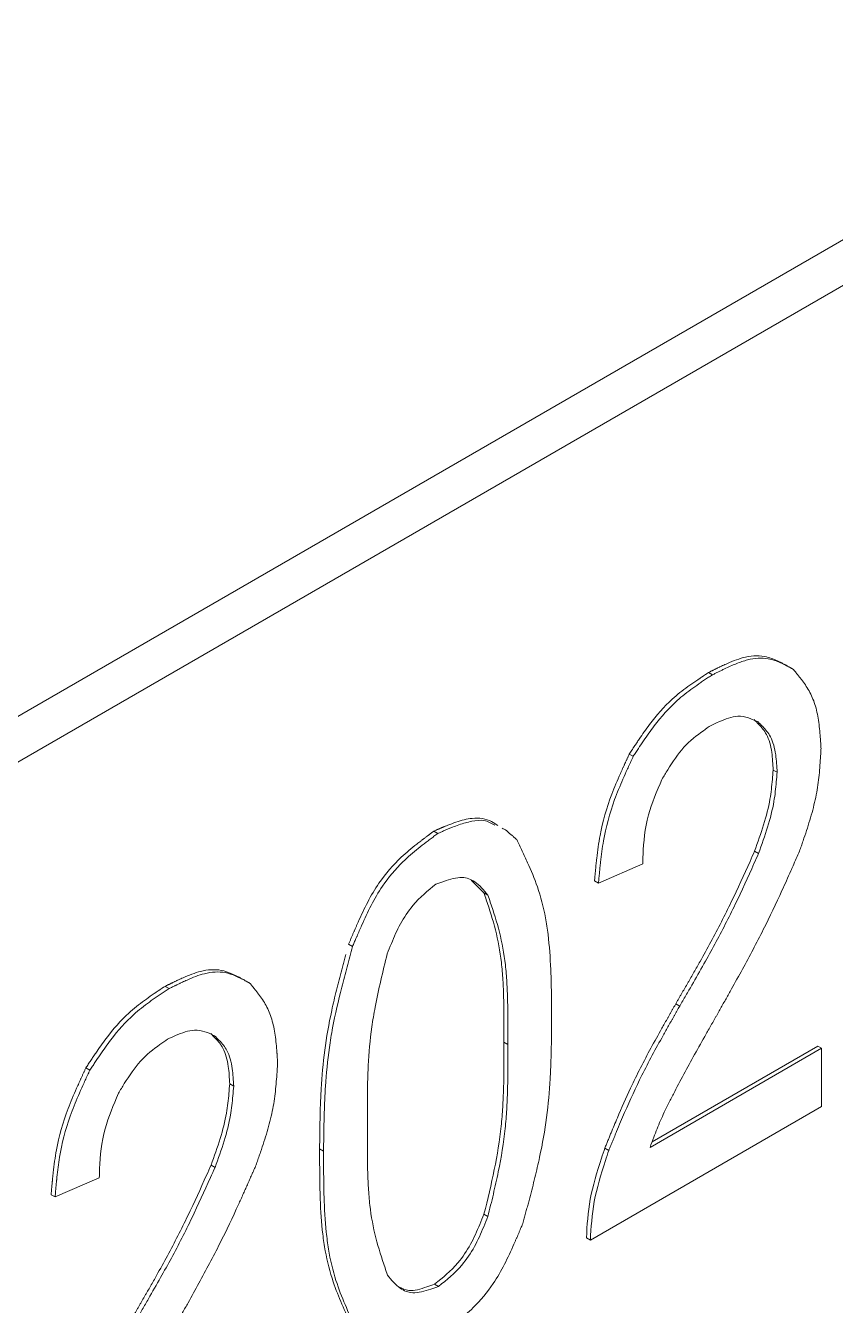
# Model space of a CAD drawing. Header units: millimetres. Extents: x -489 to 1607, y 116 to 1738.
# Drawn here: x 1272.559 to 1274, y 1296.793 to 1299.07 of the extents above; entities that cross this region are included whole.
import ezdxf

# ---------------------------------------------------------------- set-up
doc = ezdxf.new("R2010")
doc.units = ezdxf.units.MM

msp = doc.modelspace()

# ---------------------------------------------------------------- linework, layer by layer
at = {"color": 7, "linetype": 'Continuous', "lineweight": 15}
for p, q in [((1278.466, 1301.2592), (1264.3239, 1293.0951)), ((1264.3946, 1293.0543), (1278.5367, 1301.2184)), ((1273.7817, 1297.9149), (1273.7747, 1297.919)), ((1273.926, 1297.9241), (1273.9189, 1297.9282)), ((1273.6406, 1297.7698), (1273.6335, 1297.7738)), ((1273.8967, 1297.7414), (1273.8896, 1297.7454)), ((1273.2928, 1297.6327), (1273.2857, 1297.6368)), ((1273.8636, 1297.5968), (1273.8565, 1297.6009)), ((1273.5787, 1297.5442), (1273.6574, 1297.5782)), ((1273.3522, 1297.5496), (1273.3745, 1297.5271)), ((1273.5787, 1297.5442), (1273.5716, 1297.5482)), ((1273.3816, 1297.523), (1273.3745, 1297.5271)), ((1273.1408, 1297.4313), (1273.1337, 1297.4354)), ((1272.8143, 1297.3565), (1272.8072, 1297.3605)), ((1272.9585, 1297.3656), (1272.9515, 1297.3697)), ((1273.7232, 1297.3252), (1273.7161, 1297.3292)), ((1273.4171, 1297.2568), (1273.4101, 1297.2609)), ((1273.9759, 1297.2502), (1273.6704, 1297.0738)), ((1273.9689, 1297.2543), (1273.6742, 1297.0841)), ((1273.9759, 1297.2502), (1273.9689, 1297.2543)), ((1273.9759, 1297.1467), (1273.9759, 1297.2502)), ((1272.6732, 1297.2113), (1272.6661, 1297.2154)), ((1272.9293, 1297.1829), (1272.9222, 1297.1869)), ((1273.5642, 1296.909), (1273.9759, 1297.1467)), ((1273.0893, 1297.0673), (1273.0822, 1297.0713)), ((1273.5971, 1297.0686), (1273.59, 1297.0727)), ((1272.8961, 1297.0383), (1272.889, 1297.0424)), ((1272.6113, 1296.9857), (1272.69, 1297.0197)), ((1272.6113, 1296.9857), (1272.6042, 1296.9897)), ((1273.3818, 1296.9509), (1273.3748, 1296.955)), ((1273.5642, 1296.909), (1273.5571, 1296.9131)), ((1273.2941, 1296.8267), (1273.287, 1296.8308))]:
    msp.add_line(p, q, dxfattribs=at)
for points, knots in [([(1273.9189, 1297.9282), (1273.9185, 1297.9284), (1273.9172, 1297.9291), (1273.9155, 1297.9301), (1273.9134, 1297.9312), (1273.9118, 1297.9322), (1273.9101, 1297.9331), (1273.9084, 1297.934), (1273.9067, 1297.9349), (1273.9037, 1297.9365), (1273.8946, 1297.941), (1273.8752, 1297.9493), (1273.8437, 1297.9493), (1273.8162, 1297.9386), (1273.8011, 1297.9318), (1273.7966, 1297.9297), (1273.7945, 1297.9287), (1273.7931, 1297.9281), (1273.7917, 1297.9274), (1273.7903, 1297.9267), (1273.7889, 1297.926), (1273.7875, 1297.9253), (1273.7862, 1297.9247), (1273.7848, 1297.924), (1273.7834, 1297.9233), (1273.782, 1297.9226), (1273.7806, 1297.922), (1273.7792, 1297.9212), (1273.7778, 1297.9206), (1273.7764, 1297.9199), (1273.7754, 1297.9194), (1273.7747, 1297.919)], [0, 0, 0, 0, 0.010867, 0.032554, 0.043284, 0.065017, 0.075794, 0.086706, 0.108306, 0.119175, 0.162482, 0.336026, 0.592389, 0.794616, 0.84594, 0.871562, 0.877975, 0.8844, 0.897226, 0.903639, 0.910052, 0.922878, 0.929291, 0.935704, 0.94853, 0.954999, 0.961412, 0.974228, 0.980641, 0.987045, 1, 1, 1, 1]), ([(1273.926, 1297.9241), (1273.9251, 1297.9246), (1273.9226, 1297.926), (1273.9192, 1297.9279), (1273.9159, 1297.9297), (1273.9108, 1297.9324), (1273.8995, 1297.938), (1273.8782, 1297.946), (1273.8505, 1297.9443), (1273.8237, 1297.9347), (1273.809, 1297.9282), (1273.8002, 1297.924), (1273.7976, 1297.9227), (1273.7949, 1297.9214), (1273.7923, 1297.9202), (1273.7896, 1297.9188), (1273.7861, 1297.9171), (1273.7835, 1297.9158), (1273.7817, 1297.9149)], [0, 0, 0, 0, 0.0216816, 0.0650003, 0.0866839, 0.1082777, 0.1949297, 0.368565, 0.6144004, 0.7405421, 0.8701069, 0.8863714, 0.9025715, 0.9188253, 0.935079, 0.951323, 0.9675026, 1, 1, 1, 1]), ([(1273.7747, 1297.919), (1273.7735, 1297.9183), (1273.7717, 1297.9171), (1273.7688, 1297.9152), (1273.7664, 1297.9136), (1273.7641, 1297.912), (1273.7617, 1297.9105), (1273.7594, 1297.9089), (1273.757, 1297.9073), (1273.7547, 1297.9057), (1273.7482, 1297.9013), (1273.733, 1297.8906), (1273.7042, 1297.8682), (1273.6751, 1297.8349), (1273.6556, 1297.8069), (1273.6478, 1297.7954), (1273.6453, 1297.7915), (1273.6434, 1297.7888), (1273.6416, 1297.786), (1273.6397, 1297.7833), (1273.6379, 1297.7805), (1273.6357, 1297.7772), (1273.6343, 1297.775), (1273.6335, 1297.7738)], [0, 0, 0, 0, 0.022792, 0.034155, 0.056957, 0.06832, 0.079682, 0.102496, 0.113869, 0.125241, 0.147999, 0.239099, 0.42162, 0.709363, 0.854426, 0.890781, 0.899906, 0.918072, 0.93627, 0.945342, 0.963625, 0.98177, 1, 1, 1, 1]), ([(1273.9749, 1297.7838), (1273.9748, 1297.7851), (1273.9745, 1297.789), (1273.9742, 1297.7942), (1273.9738, 1297.7994), (1273.9732, 1297.8072), (1273.9717, 1297.824), (1273.9683, 1297.8489), (1273.96, 1297.8755), (1273.9494, 1297.8936), (1273.9411, 1297.9051), (1273.9362, 1297.9115), (1273.933, 1297.9154), (1273.9304, 1297.9187), (1273.9283, 1297.9213), (1273.9267, 1297.9232), (1273.926, 1297.9241)], [0, 0, 0, 0, 0.022556, 0.0678022, 0.0903635, 0.1129361, 0.2033325, 0.3842214, 0.5641788, 0.7439182, 0.8335972, 0.8784823, 0.9232742, 0.945763, 0.9728067, 1, 1, 1, 1]), ([(1273.7817, 1297.9149), (1273.7794, 1297.9134), (1273.7758, 1297.9111), (1273.77, 1297.9072), (1273.7653, 1297.904), (1273.757, 1297.8985), (1273.7418, 1297.8878), (1273.713, 1297.8656), (1273.6833, 1297.8324), (1273.6619, 1297.8018), (1273.6512, 1297.7858), (1273.6451, 1297.7767), (1273.6421, 1297.7721), (1273.6406, 1297.7698)], [0, 0, 0, 0, 0.045587, 0.068323, 0.113873, 0.13662, 0.227747, 0.410258, 0.698668, 0.849046, 0.924481, 0.962181, 1, 1, 1, 1]), ([(1273.7791, 1297.8249), (1273.7838, 1297.8271), (1273.7999, 1297.8347), (1273.8314, 1297.8457), (1273.8515, 1297.8363), (1273.8628, 1297.831)], [0, 0, 0, 0, 0.151239, 0.520913, 1, 1, 1, 1]), ([(1273.8557, 1297.8351), (1273.8585, 1297.8323), (1273.8664, 1297.8244), (1273.8802, 1297.8083), (1273.8878, 1297.7792), (1273.8891, 1297.756), (1273.8896, 1297.7454)], [0, 0, 0, 0, 0.137824, 0.393068, 0.7234, 1, 1, 1, 1]), ([(1273.8628, 1297.831), (1273.8656, 1297.8282), (1273.8735, 1297.8203), (1273.8872, 1297.8042), (1273.8949, 1297.7751), (1273.8961, 1297.7519), (1273.8967, 1297.7414)], [0, 0, 0, 0, 0.137824, 0.393068, 0.7234, 1, 1, 1, 1]), ([(1273.6916, 1297.7288), (1273.695, 1297.7345), (1273.707, 1297.7544), (1273.7297, 1297.7883), (1273.7582, 1297.8105), (1273.7745, 1297.8218), (1273.7791, 1297.8249)], [0, 0, 0, 0, 0.143322, 0.499663, 0.859405, 1, 1, 1, 1]), ([(1273.9366, 1297.6012), (1273.9371, 1297.6027), (1273.9382, 1297.6057), (1273.9403, 1297.6118), (1273.9424, 1297.6179), (1273.946, 1297.6285), (1273.9526, 1297.6483), (1273.9618, 1297.6788), (1273.9692, 1297.7149), (1273.9723, 1297.7438), (1273.9736, 1297.7624), (1273.9741, 1297.771), (1273.9744, 1297.7752), (1273.9747, 1297.7795), (1273.9748, 1297.7824), (1273.9749, 1297.7838)], [0, 0, 0, 0, 0.024296, 0.048559, 0.097054, 0.121383, 0.218487, 0.41287, 0.607511, 0.80332, 0.901646, 0.926169, 0.950826, 0.975343, 1, 1, 1, 1]), ([(1273.6335, 1297.7738), (1273.6328, 1297.7723), (1273.632, 1297.7705), (1273.6308, 1297.7678), (1273.6301, 1297.7664), (1273.6292, 1297.7645), (1273.6285, 1297.763), (1273.6276, 1297.7611), (1273.627, 1297.7596), (1273.6263, 1297.7581), (1273.6256, 1297.7566), (1273.6249, 1297.7551), (1273.624, 1297.7532), (1273.6233, 1297.7517), (1273.6225, 1297.7498), (1273.6206, 1297.7457), (1273.6136, 1297.7299), (1273.5965, 1297.6903), (1273.582, 1297.6388), (1273.5767, 1297.5984), (1273.5746, 1297.58), (1273.574, 1297.5733), (1273.5736, 1297.5691), (1273.5732, 1297.5657), (1273.5729, 1297.5624), (1273.5726, 1297.5591), (1273.5723, 1297.5553), (1273.572, 1297.552), (1273.5717, 1297.5495), (1273.5716, 1297.5482)], [0, 0, 0, 0, 0.019803, 0.024745, 0.034569, 0.039511, 0.049396, 0.054338, 0.064318, 0.06926, 0.074202, 0.084087, 0.089029, 0.098879, 0.103883, 0.113733, 0.153286, 0.311729, 0.631612, 0.815284, 0.86145, 0.884503, 0.907665, 0.919185, 0.930697, 0.953722, 0.965352, 0.982673, 1, 1, 1, 1]), ([(1273.6406, 1297.7698), (1273.6399, 1297.7683), (1273.6378, 1297.7638), (1273.6351, 1297.7578), (1273.6323, 1297.7518), (1273.6282, 1297.7427), (1273.6195, 1297.7231), (1273.6015, 1297.6804), (1273.5883, 1297.63), (1273.5833, 1297.5908), (1273.5813, 1297.5721), (1273.5804, 1297.5628), (1273.5797, 1297.555), (1273.5791, 1297.5488), (1273.5788, 1297.5457), (1273.5787, 1297.5442)], [0, 0, 0, 0, 0.019802, 0.059277, 0.07914, 0.098873, 0.178068, 0.336464, 0.656538, 0.827909, 0.870964, 0.91396, 0.956928, 0.978409, 1, 1, 1, 1]), ([(1273.8896, 1297.7454), (1273.8892, 1297.7398), (1273.8878, 1297.7227), (1273.8844, 1297.6909), (1273.8734, 1297.6477), (1273.8622, 1297.6166), (1273.8565, 1297.6009)], [0, 0, 0, 0, 0.123315, 0.370396, 0.681229, 1, 1, 1, 1]), ([(1273.8967, 1297.7414), (1273.8962, 1297.7357), (1273.8948, 1297.7186), (1273.8915, 1297.6868), (1273.8805, 1297.6436), (1273.8692, 1297.6125), (1273.8636, 1297.5968)], [0, 0, 0, 0, 0.123315, 0.370396, 0.681229, 1, 1, 1, 1]), ([(1273.6574, 1297.5782), (1273.6576, 1297.5838), (1273.6584, 1297.6116), (1273.6631, 1297.6616), (1273.6826, 1297.7075), (1273.6916, 1297.7288)], [0, 0, 0, 0, 0.117644, 0.591627, 1, 1, 1, 1]), ([(1273.3995, 1297.6465), (1273.3958, 1297.649), (1273.383, 1297.658), (1273.3578, 1297.6621), (1273.3299, 1297.6545), (1273.3139, 1297.6486), (1273.3071, 1297.6458), (1273.305, 1297.645), (1273.3034, 1297.6443), (1273.3022, 1297.6438), (1273.3007, 1297.6432), (1273.2994, 1297.6426), (1273.2982, 1297.6421), (1273.297, 1297.6416), (1273.2957, 1297.6411), (1273.2942, 1297.6404), (1273.2929, 1297.6399), (1273.2908, 1297.639), (1273.2885, 1297.638), (1273.2865, 1297.6371), (1273.2857, 1297.6368)], [0, 0, 0, 0, 0.128757, 0.451151, 0.687797, 0.805552, 0.834993, 0.849673, 0.857042, 0.871804, 0.879091, 0.893829, 0.901199, 0.908547, 0.923286, 0.930573, 0.945289, 0.952659, 0.982092, 1, 1, 1, 1]), ([(1273.3942, 1297.6472), (1273.3881, 1297.6507), (1273.3763, 1297.6575), (1273.3532, 1297.6548), (1273.3341, 1297.6494), (1273.3205, 1297.6443), (1273.3137, 1297.6416), (1273.3098, 1297.64), (1273.3069, 1297.6387), (1273.304, 1297.6375), (1273.3011, 1297.6363), (1273.2973, 1297.6347), (1273.2946, 1297.6335), (1273.2928, 1297.6327)], [0, 0, 0, 0, 0.231552, 0.445703, 0.658991, 0.765424, 0.818565, 0.845248, 0.871811, 0.898374, 0.925006, 0.951638, 1, 1, 1, 1]), ([(1273.2857, 1297.6368), (1273.2852, 1297.6364), (1273.284, 1297.6355), (1273.2823, 1297.6342), (1273.2805, 1297.6329), (1273.2788, 1297.6316), (1273.2773, 1297.6305), (1273.2758, 1297.6294), (1273.2744, 1297.6283), (1273.2729, 1297.6272), (1273.2715, 1297.6261), (1273.27, 1297.625), (1273.2683, 1297.6237), (1273.2668, 1297.6226), (1273.2654, 1297.6215), (1273.2639, 1297.6204), (1273.2604, 1297.6177), (1273.2482, 1297.6082), (1273.2221, 1297.5866), (1273.1824, 1297.5418), (1273.1607, 1297.4968), (1273.149, 1297.4707), (1273.1476, 1297.4675), (1273.1465, 1297.465), (1273.1454, 1297.4625), (1273.1445, 1297.4605), (1273.1436, 1297.4584), (1273.1427, 1297.4564), (1273.1418, 1297.4543), (1273.1409, 1297.4523), (1273.1397, 1297.4494), (1273.138, 1297.4453), (1273.1362, 1297.4412), (1273.1348, 1297.4379), (1273.1341, 1297.4362), (1273.1337, 1297.4354)], [0, 0, 0, 0, 0.0092949, 0.0186062, 0.0279011, 0.0371959, 0.0464908, 0.0511382, 0.0604495, 0.0697444, 0.074337, 0.0836483, 0.0929597, 0.1022711, 0.1069356, 0.1161922, 0.1255214, 0.1627117, 0.3116443, 0.5463917, 0.8380842, 0.858346, 0.8684296, 0.8785131, 0.8886573, 0.8988015, 0.9038736, 0.913987, 0.9241003, 0.9291418, 0.9392552, 0.9595135, 0.9797416, 0.9898244, 1, 1, 1, 1]), ([(1273.2928, 1297.6327), (1273.2917, 1297.6318), (1273.2882, 1297.6292), (1273.2823, 1297.6249), (1273.2765, 1297.6205), (1273.2684, 1297.6143), (1273.2532, 1297.6025), (1273.226, 1297.5793), (1273.1878, 1297.5347), (1273.1662, 1297.4894), (1273.1528, 1297.4594), (1273.1495, 1297.4516), (1273.1465, 1297.4446), (1273.1438, 1297.4383), (1273.1418, 1297.4337), (1273.1408, 1297.4313)], [0, 0, 0, 0, 0.018602, 0.055775, 0.092942, 0.111524, 0.185929, 0.334907, 0.552284, 0.84663, 0.884959, 0.923315, 0.942432, 0.9712, 1, 1, 1, 1]), ([(1273.4332, 1297.6216), (1273.4324, 1297.6223), (1273.4302, 1297.6242), (1273.4273, 1297.6268), (1273.4236, 1297.63), (1273.4184, 1297.6342), (1273.4132, 1297.6394), (1273.4084, 1297.6413), (1273.4072, 1297.6417)], [0, 0, 0, 0, 0.088106, 0.264567, 0.352838, 0.529057, 0.882234, 1, 1, 1, 1]), ([(1273.4953, 1297.3017), (1273.4953, 1297.3071), (1273.4952, 1297.3179), (1273.4951, 1297.3315), (1273.4949, 1297.345), (1273.4946, 1297.3638), (1273.4935, 1297.4013), (1273.4906, 1297.4431), (1273.4832, 1297.4927), (1273.4715, 1297.536), (1273.4558, 1297.5738), (1273.4446, 1297.5978), (1273.4381, 1297.6114), (1273.4348, 1297.6182), (1273.4332, 1297.6216)], [0, 0, 0, 0, 0.044503, 0.089007, 0.111293, 0.155803, 0.244795, 0.422985, 0.511988, 0.690468, 0.845011, 0.922477, 0.961225, 1, 1, 1, 1]), ([(1273.8565, 1297.6009), (1273.8538, 1297.5949), (1273.8403, 1297.5648), (1273.8158, 1297.5106), (1273.7853, 1297.4513), (1273.7624, 1297.41), (1273.7505, 1297.3889), (1273.7442, 1297.3779), (1273.7406, 1297.3716), (1273.737, 1297.3653), (1273.7334, 1297.359), (1273.7297, 1297.3528), (1273.727, 1297.3481), (1273.7243, 1297.3434), (1273.7216, 1297.3386), (1273.7189, 1297.334), (1273.717, 1297.3308), (1273.7161, 1297.3292)], [0, 0, 0, 0, 0.065105, 0.325674, 0.586491, 0.71672, 0.787555, 0.822935, 0.840676, 0.858348, 0.893795, 0.911433, 0.92914, 0.94688, 0.964587, 0.982259, 1, 1, 1, 1]), ([(1273.791, 1297.3123), (1273.7927, 1297.3152), (1273.7976, 1297.3239), (1273.8041, 1297.3355), (1273.8106, 1297.3471), (1273.8204, 1297.3646), (1273.8413, 1297.4025), (1273.8723, 1297.4605), (1273.8974, 1297.5135), (1273.9133, 1297.5485), (1273.9198, 1297.5631), (1273.9256, 1297.5763), (1273.9308, 1297.588), (1273.9346, 1297.5968), (1273.9366, 1297.6012)], [0, 0, 0, 0, 0.030762, 0.092287, 0.122985, 0.153751, 0.276809, 0.522912, 0.761179, 0.820821, 0.880526, 0.910427, 0.955201, 1, 1, 1, 1]), ([(1273.8636, 1297.5968), (1273.8609, 1297.5908), (1273.8474, 1297.5607), (1273.8228, 1297.5065), (1273.7924, 1297.4472), (1273.766, 1297.3996), (1273.7504, 1297.3722), (1273.7396, 1297.3534), (1273.7341, 1297.344), (1273.7287, 1297.3346), (1273.725, 1297.3283), (1273.7232, 1297.3252)], [0, 0, 0, 0, 0.065105, 0.325675, 0.586492, 0.716722, 0.858348, 0.893795, 0.929174, 0.964621, 1, 1, 1, 1]), ([(1273.2894, 1297.5422), (1273.2941, 1297.5439), (1273.3099, 1297.5497), (1273.3354, 1297.5573), (1273.3622, 1297.5468), (1273.3744, 1297.5317), (1273.3816, 1297.523)], [0, 0, 0, 0, 0.121428, 0.414493, 0.660608, 1, 1, 1, 1]), ([(1273.2025, 1297.4184), (1273.205, 1297.4245), (1273.2122, 1297.4423), (1273.2252, 1297.4721), (1273.2514, 1297.5117), (1273.2751, 1297.5307), (1273.2894, 1297.5422)], [0, 0, 0, 0, 0.125604, 0.369434, 0.616518, 1, 1, 1, 1]), ([(1273.3745, 1297.5271), (1273.376, 1297.5228), (1273.3834, 1297.5012), (1273.3964, 1297.4619), (1273.4053, 1297.4134), (1273.4087, 1297.3719), (1273.41, 1297.34), (1273.4102, 1297.3157), (1273.4103, 1297.3007), (1273.4103, 1297.2953), (1273.4102, 1297.2898), (1273.4102, 1297.2844), (1273.4102, 1297.2789), (1273.4101, 1297.2738), (1273.4101, 1297.2678), (1273.4101, 1297.2632), (1273.4101, 1297.2609)], [0, 0, 0, 0, 0.055977, 0.28002, 0.504498, 0.616542, 0.728558, 0.840546, 0.868498, 0.882516, 0.896533, 0.924569, 0.938503, 0.952522, 0.976219, 1, 1, 1, 1]), ([(1273.3816, 1297.523), (1273.3831, 1297.5187), (1273.3905, 1297.4971), (1273.4034, 1297.4579), (1273.4124, 1297.4093), (1273.4158, 1297.3678), (1273.417, 1297.3359), (1273.4174, 1297.3089), (1273.4173, 1297.2898), (1273.4173, 1297.278), (1273.4172, 1297.2679), (1273.4171, 1297.2605), (1273.4171, 1297.2568)], [0, 0, 0, 0, 0.055977, 0.28002, 0.504498, 0.616542, 0.728559, 0.840546, 0.896533, 0.924569, 0.962284, 1, 1, 1, 1]), ([(1273.1288, 1297.4172), (1273.128, 1297.4142), (1273.1264, 1297.4082), (1273.1239, 1297.3991), (1273.1207, 1297.387), (1273.1176, 1297.3749), (1273.1145, 1297.3629), (1273.11, 1297.3448), (1273.1007, 1297.3057), (1273.0901, 1297.2463), (1273.0853, 1297.1892), (1273.0836, 1297.1501), (1273.0831, 1297.1308), (1273.0829, 1297.1198), (1273.0827, 1297.1088), (1273.0825, 1297.0978), (1273.0823, 1297.0844), (1273.0823, 1297.0765), (1273.0822, 1297.0713)], [0, 0, 0, 0, 0.02508, 0.050133, 0.075149, 0.125302, 0.150334, 0.175389, 0.275662, 0.47638, 0.677142, 0.777342, 0.827475, 0.852499, 0.877596, 0.927709, 0.952728, 1, 1, 1, 1]), ([(1273.1408, 1297.4313), (1273.1392, 1297.4253), (1273.1359, 1297.4132), (1273.131, 1297.395), (1273.1262, 1297.3769), (1273.1169, 1297.3407), (1273.1071, 1297.2985), (1273.0973, 1297.2395), (1273.093, 1297.1936), (1273.0908, 1297.1489), (1273.09, 1297.1186), (1273.0895, 1297.0915), (1273.0894, 1297.0753), (1273.0893, 1297.0673)], [0, 0, 0, 0, 0.047722, 0.095461, 0.143145, 0.190877, 0.381862, 0.477374, 0.668536, 0.763993, 0.859401, 0.92974, 1, 1, 1, 1]), ([(1273.1675, 1297.1127), (1273.1675, 1297.1154), (1273.1674, 1297.1235), (1273.1673, 1297.1344), (1273.1673, 1297.1453), (1273.1673, 1297.1616), (1273.1675, 1297.1862), (1273.169, 1297.2306), (1273.1729, 1297.2764), (1273.1815, 1297.3273), (1273.191, 1297.3709), (1273.1987, 1297.4026), (1273.2025, 1297.4184)], [0, 0, 0, 0, 0.0281653, 0.084411, 0.1125753, 0.1406556, 0.2531531, 0.3656545, 0.5909977, 0.7036212, 0.8516684, 1, 1, 1, 1]), ([(1272.9515, 1297.3697), (1272.9506, 1297.3702), (1272.9494, 1297.3709), (1272.9473, 1297.372), (1272.9456, 1297.373), (1272.9435, 1297.3741), (1272.9418, 1297.3751), (1272.9401, 1297.376), (1272.9384, 1297.3769), (1272.9337, 1297.3793), (1272.9235, 1297.3842), (1272.9031, 1297.3914), (1272.8734, 1297.3898), (1272.8469, 1297.3793), (1272.8331, 1297.373), (1272.8291, 1297.3712), (1272.8272, 1297.3703), (1272.8255, 1297.3695), (1272.8242, 1297.3688), (1272.8228, 1297.3682), (1272.8215, 1297.3675), (1272.8202, 1297.3669), (1272.8189, 1297.3662), (1272.8175, 1297.3656), (1272.8159, 1297.3648), (1272.8145, 1297.3641), (1272.8132, 1297.3635), (1272.8119, 1297.3628), (1272.8105, 1297.3622), (1272.8089, 1297.3614), (1272.8079, 1297.3609), (1272.8072, 1297.3605)], [0, 0, 0, 0, 0.021683, 0.032548, 0.054141, 0.065005, 0.086691, 0.097465, 0.108286, 0.129975, 0.216578, 0.362702, 0.610455, 0.803957, 0.85297, 0.865226, 0.877483, 0.889663, 0.895818, 0.901908, 0.914217, 0.920307, 0.926452, 0.938697, 0.944778, 0.957012, 0.963167, 0.969312, 0.981546, 0.987637, 1, 1, 1, 1]), ([(1272.9585, 1297.3656), (1272.9577, 1297.3661), (1272.9552, 1297.3675), (1272.9518, 1297.3694), (1272.9476, 1297.3717), (1272.9416, 1297.3748), (1272.9305, 1297.3801), (1272.9101, 1297.3874), (1272.8804, 1297.3857), (1272.854, 1297.3753), (1272.8395, 1297.3686), (1272.8349, 1297.3665), (1272.8316, 1297.3649), (1272.8289, 1297.3636), (1272.8263, 1297.3623), (1272.8236, 1297.3611), (1272.8196, 1297.3591), (1272.8163, 1297.3574), (1272.8143, 1297.3565)], [0, 0, 0, 0, 0.0216834, 0.0650056, 0.0866909, 0.1299752, 0.2165784, 0.3627029, 0.6104563, 0.8039585, 0.8529716, 0.8774843, 0.8896648, 0.9142188, 0.9264534, 0.9386982, 0.9631674, 1, 1, 1, 1]), ([(1272.8072, 1297.3605), (1272.806, 1297.3598), (1272.8043, 1297.3586), (1272.8013, 1297.3567), (1272.799, 1297.3551), (1272.7966, 1297.3535), (1272.7943, 1297.352), (1272.7919, 1297.3504), (1272.7896, 1297.3488), (1272.7872, 1297.3472), (1272.7808, 1297.3428), (1272.7655, 1297.3321), (1272.7368, 1297.3097), (1272.7076, 1297.2764), (1272.6882, 1297.2484), (1272.6804, 1297.2369), (1272.6778, 1297.2331), (1272.676, 1297.2303), (1272.6741, 1297.2276), (1272.6723, 1297.2248), (1272.6705, 1297.222), (1272.6683, 1297.2187), (1272.6668, 1297.2165), (1272.6661, 1297.2154)], [0, 0, 0, 0, 0.022792, 0.034155, 0.056957, 0.06832, 0.079682, 0.102496, 0.113869, 0.125241, 0.147999, 0.239099, 0.42162, 0.709363, 0.854426, 0.890781, 0.899906, 0.918072, 0.93627, 0.945342, 0.963625, 0.98177, 1, 1, 1, 1]), ([(1272.8143, 1297.3565), (1272.8119, 1297.3549), (1272.8084, 1297.3526), (1272.8025, 1297.3487), (1272.7978, 1297.3455), (1272.7896, 1297.34), (1272.7744, 1297.3293), (1272.7456, 1297.3071), (1272.7159, 1297.2739), (1272.6945, 1297.2433), (1272.6838, 1297.2273), (1272.6777, 1297.2182), (1272.6747, 1297.2136), (1272.6732, 1297.2113)], [0, 0, 0, 0, 0.045519, 0.068323, 0.113873, 0.13662, 0.227747, 0.410258, 0.698668, 0.849046, 0.924481, 0.962181, 1, 1, 1, 1]), ([(1273.0075, 1297.2253), (1273.0074, 1297.2266), (1273.0072, 1297.2292), (1273.007, 1297.2325), (1273.0067, 1297.2357), (1273.0066, 1297.2383), (1273.0064, 1297.2409), (1273.0062, 1297.2435), (1273.0056, 1297.2506), (1273.0041, 1297.2674), (1273.0005, 1297.2922), (1272.9919, 1297.3183), (1272.9813, 1297.3362), (1272.973, 1297.3476), (1272.969, 1297.3527), (1272.9668, 1297.3554), (1272.9656, 1297.3569), (1272.9643, 1297.3585), (1272.9631, 1297.36), (1272.9618, 1297.3616), (1272.9602, 1297.3635), (1272.9592, 1297.3648), (1272.9585, 1297.3656)], [0, 0, 0, 0, 0.022556, 0.045246, 0.056456, 0.079012, 0.090362, 0.101713, 0.124291, 0.214586, 0.395527, 0.574344, 0.752989, 0.842086, 0.886627, 0.89776, 0.920063, 0.931196, 0.942402, 0.964627, 0.975683, 1, 1, 1, 1]), ([(1273.7161, 1297.3292), (1273.7153, 1297.3278), (1273.7141, 1297.3256), (1273.7124, 1297.3227), (1273.7112, 1297.3206), (1273.7099, 1297.3184), (1273.7087, 1297.3162), (1273.7075, 1297.314), (1273.7062, 1297.3119), (1273.705, 1297.3097), (1273.7038, 1297.3075), (1273.7025, 1297.3053), (1273.7013, 1297.3032), (1273.7001, 1297.301), (1273.6988, 1297.2988), (1273.6976, 1297.2966), (1273.6951, 1297.2923), (1273.6865, 1297.2771), (1273.6655, 1297.2391), (1273.6382, 1297.1861), (1273.6159, 1297.1353), (1273.6042, 1297.1074), (1273.5996, 1297.0962), (1273.5983, 1297.0929), (1273.5969, 1297.0895), (1273.5955, 1297.0861), (1273.5941, 1297.0828), (1273.5928, 1297.0794), (1273.5914, 1297.0761), (1273.5905, 1297.0738), (1273.59, 1297.0727)], [0, 0, 0, 0, 0.017378, 0.026085, 0.034718, 0.043389, 0.052096, 0.060767, 0.069437, 0.078144, 0.086815, 0.095486, 0.104157, 0.112827, 0.121498, 0.130243, 0.138914, 0.173599, 0.312505, 0.59055, 0.794962, 0.897466, 0.910271, 0.923076, 0.935881, 0.948658, 0.961551, 0.974329, 0.987134, 1, 1, 1, 1]), ([(1273.7232, 1297.3252), (1273.7215, 1297.3223), (1273.7191, 1297.3179), (1273.7158, 1297.3121), (1273.7133, 1297.3078), (1273.7108, 1297.3034), (1273.7084, 1297.2991), (1273.7059, 1297.2947), (1273.701, 1297.286), (1273.6838, 1297.2555), (1273.6562, 1297.2046), (1273.6297, 1297.1471), (1273.6144, 1297.1108), (1273.6075, 1297.0939), (1273.604, 1297.0855), (1273.6011, 1297.0785), (1273.5988, 1297.0729), (1273.5977, 1297.07), (1273.5971, 1297.0686)], [0, 0, 0, 0, 0.034719, 0.052097, 0.069439, 0.086817, 0.104159, 0.121501, 0.138917, 0.20833, 0.486254, 0.742326, 0.871167, 0.90332, 0.935506, 0.967753, 0.983833, 1, 1, 1, 1]), ([(1273.7027, 1297.1511), (1273.7058, 1297.157), (1273.7212, 1297.1865), (1273.7435, 1297.2282), (1273.7651, 1297.2667), (1273.7746, 1297.2834), (1273.7781, 1297.2895), (1273.7815, 1297.2956), (1273.785, 1297.3016), (1273.7885, 1297.3077), (1273.7902, 1297.3107), (1273.791, 1297.3123)], [0, 0, 0, 0, 0.108826, 0.543947, 0.771965, 0.828874, 0.857415, 0.885955, 0.942978, 0.971403, 1, 1, 1, 1]), ([(1272.8117, 1297.2664), (1272.8164, 1297.2686), (1272.8325, 1297.2762), (1272.864, 1297.2872), (1272.884, 1297.2778), (1272.8953, 1297.2725)], [0, 0, 0, 0, 0.151239, 0.520913, 1, 1, 1, 1]), ([(1273.4441, 1296.9386), (1273.4449, 1296.9417), (1273.4465, 1296.9477), (1273.449, 1296.9568), (1273.4514, 1296.9659), (1273.4546, 1296.978), (1273.4586, 1296.9931), (1273.4625, 1297.0082), (1273.4677, 1297.0293), (1273.4769, 1297.0684), (1273.4875, 1297.1277), (1273.4922, 1297.1848), (1273.4939, 1297.2244), (1273.4945, 1297.2445), (1273.4948, 1297.2596), (1273.495, 1297.2716), (1273.4951, 1297.2836), (1273.4952, 1297.2926), (1273.4953, 1297.2987), (1273.4953, 1297.3017)], [0, 0, 0, 0, 0.023951, 0.047835, 0.071773, 0.095687, 0.143565, 0.19141, 0.215326, 0.311112, 0.502819, 0.694527, 0.790215, 0.842658, 0.868909, 0.921334, 0.947509, 0.973755, 1, 1, 1, 1]), ([(1272.7242, 1297.1703), (1272.7276, 1297.176), (1272.7395, 1297.1959), (1272.7623, 1297.2298), (1272.7908, 1297.2521), (1272.8071, 1297.2633), (1272.8117, 1297.2664)], [0, 0, 0, 0, 0.143322, 0.499663, 0.859405, 1, 1, 1, 1]), ([(1272.8883, 1297.2766), (1272.891, 1297.2738), (1272.899, 1297.2659), (1272.9127, 1297.2498), (1272.9204, 1297.2207), (1272.9216, 1297.1975), (1272.9222, 1297.1869)], [0, 0, 0, 0, 0.137824, 0.393068, 0.7234, 1, 1, 1, 1]), ([(1272.8953, 1297.2725), (1272.8981, 1297.2697), (1272.9061, 1297.2618), (1272.9198, 1297.2458), (1272.9275, 1297.2167), (1272.9287, 1297.1934), (1272.9293, 1297.1829)], [0, 0, 0, 0, 0.137824, 0.393068, 0.7234, 1, 1, 1, 1]), ([(1273.4101, 1297.2609), (1273.4101, 1297.2582), (1273.4101, 1297.2528), (1273.4102, 1297.246), (1273.4102, 1297.2392), (1273.4102, 1297.2338), (1273.4102, 1297.2283), (1273.4102, 1297.2242), (1273.4102, 1297.2188), (1273.4102, 1297.2038), (1273.4098, 1297.1791), (1273.4084, 1297.1457), (1273.4047, 1297.0982), (1273.3943, 1297.0345), (1273.3813, 1296.9816), (1273.3748, 1296.955)], [0, 0, 0, 0, 0.028079, 0.056242, 0.07024, 0.098402, 0.112484, 0.126565, 0.140562, 0.168725, 0.281225, 0.393771, 0.506295, 0.751628, 1, 1, 1, 1]), ([(1273.4171, 1297.2568), (1273.4172, 1297.2514), (1273.4172, 1297.2433), (1273.4173, 1297.2324), (1273.4173, 1297.2215), (1273.4173, 1297.2025), (1273.4169, 1297.175), (1273.4155, 1297.1416), (1273.4118, 1297.0941), (1273.4035, 1297.0435), (1273.3916, 1296.9908), (1273.3851, 1296.9642), (1273.3818, 1296.9509)], [0, 0, 0, 0, 0.056241, 0.08432, 0.112481, 0.168721, 0.281219, 0.393763, 0.506285, 0.751613, 0.875715, 1, 1, 1, 1]), ([(1272.6661, 1297.2154), (1272.6654, 1297.2139), (1272.6644, 1297.2116), (1272.6626, 1297.2079), (1272.6612, 1297.2049), (1272.6595, 1297.2011), (1272.6582, 1297.1981), (1272.6564, 1297.1943), (1272.6551, 1297.1913), (1272.6527, 1297.1861), (1272.6457, 1297.1702), (1272.6286, 1297.1307), (1272.6144, 1297.0793), (1272.6091, 1297.0392), (1272.6073, 1297.0218), (1272.6067, 1297.0169), (1272.6066, 1297.0148), (1272.6063, 1297.0128), (1272.6062, 1297.0111), (1272.606, 1297.0091), (1272.6058, 1297.0074), (1272.6056, 1297.0054), (1272.6055, 1297.0037), (1272.6053, 1297.0017), (1272.6051, 1297), (1272.6049, 1296.998), (1272.6048, 1296.9963), (1272.6046, 1296.9943), (1272.6044, 1296.9922), (1272.6043, 1296.9906), (1272.6042, 1296.9897)], [0, 0, 0, 0, 0.019803, 0.029626, 0.049395, 0.059279, 0.079143, 0.089027, 0.108823, 0.118672, 0.158254, 0.316635, 0.636589, 0.817906, 0.863354, 0.874763, 0.886165, 0.891869, 0.903154, 0.908852, 0.920254, 0.925951, 0.937346, 0.943044, 0.954432, 0.96013, 0.971525, 0.977216, 0.988605, 1, 1, 1, 1]), ([(1272.6732, 1297.2113), (1272.6725, 1297.2098), (1272.6704, 1297.2053), (1272.6676, 1297.1993), (1272.6642, 1297.1918), (1272.6594, 1297.1812), (1272.6501, 1297.1601), (1272.6325, 1297.1173), (1272.6202, 1297.0678), (1272.6158, 1297.0311), (1272.6143, 1297.0172), (1272.6139, 1297.0135), (1272.6135, 1297.0098), (1272.6131, 1297.0054), (1272.6127, 1297.001), (1272.6122, 1296.9963), (1272.6118, 1296.9912), (1272.6114, 1296.9875), (1272.6113, 1296.9857)], [0, 0, 0, 0, 0.019801, 0.059274, 0.079137, 0.118663, 0.197815, 0.356252, 0.67643, 0.837914, 0.858135, 0.868351, 0.88855, 0.908858, 0.929043, 0.949338, 0.974607, 1, 1, 1, 1]), ([(1272.9691, 1297.0427), (1272.9697, 1297.0442), (1272.9707, 1297.0472), (1272.9728, 1297.0533), (1272.9749, 1297.0594), (1272.9786, 1297.0701), (1272.9852, 1297.0898), (1272.9944, 1297.1203), (1273.0018, 1297.1564), (1273.0048, 1297.1853), (1273.0061, 1297.2039), (1273.0067, 1297.2125), (1273.007, 1297.2167), (1273.0072, 1297.221), (1273.0074, 1297.2239), (1273.0075, 1297.2253)], [0, 0, 0, 0, 0.024296, 0.048559, 0.097054, 0.121415, 0.218488, 0.41287, 0.607511, 0.803321, 0.901646, 0.926169, 0.950831, 0.975343, 1, 1, 1, 1]), ([(1272.69, 1297.0197), (1272.6901, 1297.0253), (1272.691, 1297.0531), (1272.6957, 1297.1032), (1272.7151, 1297.1491), (1272.7242, 1297.1703)], [0, 0, 0, 0, 0.117644, 0.591627, 1, 1, 1, 1]), ([(1272.9222, 1297.1869), (1272.9217, 1297.1813), (1272.9203, 1297.1642), (1272.917, 1297.1324), (1272.906, 1297.0892), (1272.8947, 1297.0581), (1272.889, 1297.0424)], [0, 0, 0, 0, 0.123315, 0.370396, 0.681229, 1, 1, 1, 1]), ([(1272.9293, 1297.1829), (1272.9288, 1297.1772), (1272.9274, 1297.1601), (1272.924, 1297.1283), (1272.9131, 1297.0851), (1272.9018, 1297.0541), (1272.8961, 1297.0383)], [0, 0, 0, 0, 0.123315, 0.370396, 0.681229, 1, 1, 1, 1]), ([(1273.6704, 1297.0738), (1273.6726, 1297.0799), (1273.6784, 1297.0958), (1273.6888, 1297.1218), (1273.6981, 1297.1413), (1273.7027, 1297.1511)], [0, 0, 0, 0, 0.23442, 0.616021, 1, 1, 1, 1]), ([(1273.203, 1296.8468), (1273.2016, 1296.8511), (1273.1942, 1296.8727), (1273.1812, 1296.912), (1273.1722, 1296.9605), (1273.1689, 1297.002), (1273.1676, 1297.0339), (1273.1673, 1297.0632), (1273.1673, 1297.0895), (1273.1674, 1297.105), (1273.1675, 1297.1127)], [0, 0, 0, 0, 0.056026, 0.280305, 0.50504, 0.617204, 0.729344, 0.841456, 0.920726, 1, 1, 1, 1]), ([(1273.0822, 1297.0713), (1273.0822, 1297.0659), (1273.0822, 1297.055), (1273.0823, 1297.0414), (1273.0824, 1297.0279), (1273.0826, 1297.0089), (1273.0834, 1296.9713), (1273.0862, 1296.9294), (1273.0933, 1296.8796), (1273.1045, 1296.8376), (1273.1216, 1296.7949), (1273.1332, 1296.7698), (1273.1389, 1296.7572)], [0, 0, 0, 0, 0.045784, 0.091568, 0.114495, 0.160283, 0.251819, 0.435128, 0.526767, 0.71036, 0.855042, 1, 1, 1, 1]), ([(1273.0893, 1297.0673), (1273.0893, 1297.0618), (1273.0893, 1297.0455), (1273.0894, 1297.0183), (1273.0902, 1296.9753), (1273.0926, 1296.9331), (1273.099, 1296.8828), (1273.1096, 1296.8389), (1273.1273, 1296.7938), (1273.1398, 1296.7667), (1273.146, 1296.7531)], [0, 0, 0, 0, 0.045784, 0.137355, 0.228949, 0.412256, 0.503836, 0.687442, 0.843461, 1, 1, 1, 1]), ([(1273.59, 1297.0727), (1273.588, 1297.0666), (1273.5778, 1297.0362), (1273.5611, 1296.9808), (1273.5585, 1296.9356), (1273.5571, 1296.9131)], [0, 0, 0, 0, 0.111107, 0.557473, 1, 1, 1, 1]), ([(1273.5971, 1297.0686), (1273.5951, 1297.0626), (1273.5849, 1297.0321), (1273.5682, 1296.9768), (1273.5655, 1296.9315), (1273.5642, 1296.909)], [0, 0, 0, 0, 0.111107, 0.557473, 1, 1, 1, 1]), ([(1272.889, 1297.0424), (1272.8863, 1297.0364), (1272.8729, 1297.0063), (1272.8483, 1296.9521), (1272.8179, 1296.8928), (1272.795, 1296.8515), (1272.7831, 1296.8304), (1272.7768, 1296.8194), (1272.7732, 1296.8131), (1272.7695, 1296.8068), (1272.766, 1296.8005), (1272.7623, 1296.7943), (1272.7596, 1296.7896), (1272.7569, 1296.7849), (1272.7542, 1296.7802), (1272.7514, 1296.7755), (1272.7496, 1296.7723), (1272.7487, 1296.7708)], [0, 0, 0, 0, 0.065104, 0.325674, 0.586459, 0.716721, 0.787555, 0.822935, 0.840676, 0.858348, 0.893795, 0.911433, 0.92914, 0.94688, 0.964587, 0.982259, 1, 1, 1, 1]), ([(1272.8961, 1297.0383), (1272.8934, 1297.0323), (1272.8799, 1297.0022), (1272.8554, 1296.948), (1272.825, 1296.8887), (1272.7985, 1296.8411), (1272.7829, 1296.8138), (1272.7721, 1296.7949), (1272.7666, 1296.7855), (1272.7612, 1296.7761), (1272.7576, 1296.7698), (1272.7558, 1296.7667)], [0, 0, 0, 0, 0.065105, 0.325674, 0.58646, 0.716722, 0.858348, 0.893795, 0.929174, 0.964621, 1, 1, 1, 1]), ([(1272.8236, 1296.7538), (1272.8252, 1296.7567), (1272.8285, 1296.7625), (1272.8334, 1296.7712), (1272.8399, 1296.7828), (1272.8513, 1296.8032), (1272.8739, 1296.844), (1272.9049, 1296.9021), (1272.9286, 1296.9521), (1272.9409, 1296.9791), (1272.9432, 1296.9842), (1272.9448, 1296.9878), (1272.9468, 1296.9922), (1272.9494, 1296.998), (1272.9527, 1297.0054), (1272.9559, 1297.0127), (1272.9585, 1297.0185), (1272.9604, 1297.0229), (1272.962, 1297.0266), (1272.9637, 1297.0302), (1272.9653, 1297.0339), (1272.9672, 1297.0383), (1272.9685, 1297.0412), (1272.9691, 1297.0427)], [0, 0, 0, 0, 0.030762, 0.061524, 0.092287, 0.15375, 0.276809, 0.522912, 0.761178, 0.790988, 0.79849, 0.81342, 0.828322, 0.843274, 0.873076, 0.902977, 0.917877, 0.932776, 0.947751, 0.955201, 0.970151, 0.98505, 1, 1, 1, 1]), ([(1273.3748, 1296.955), (1273.3723, 1296.949), (1273.3649, 1296.931), (1273.3518, 1296.901), (1273.3252, 1296.8612), (1273.3014, 1296.8422), (1273.287, 1296.8308)], [0, 0, 0, 0, 0.124809, 0.37007, 0.61867, 1, 1, 1, 1]), ([(1273.2918, 1296.7368), (1273.2941, 1296.7385), (1273.2976, 1296.7411), (1273.3023, 1296.7446), (1273.3058, 1296.7473), (1273.3087, 1296.7495), (1273.3116, 1296.7517), (1273.318, 1296.7566), (1273.3331, 1296.7685), (1273.36, 1296.7914), (1273.3976, 1296.8361), (1273.4183, 1296.8795), (1273.4302, 1296.9064), (1273.4322, 1296.911), (1273.4342, 1296.9156), (1273.4362, 1296.9202), (1273.4382, 1296.9248), (1273.4401, 1296.9294), (1273.4421, 1296.934), (1273.4434, 1296.9371), (1273.4441, 1296.9386)], [0, 0, 0, 0, 0.037082, 0.055639, 0.074196, 0.092754, 0.101986, 0.120577, 0.194752, 0.343376, 0.554989, 0.849241, 0.868038, 0.886863, 0.905718, 0.924543, 0.94343, 0.962287, 0.981143, 1, 1, 1, 1]), ([(1273.3818, 1296.9509), (1273.3794, 1296.9449), (1273.372, 1296.9269), (1273.3589, 1296.8969), (1273.3322, 1296.8571), (1273.3085, 1296.8382), (1273.2941, 1296.8267)], [0, 0, 0, 0, 0.124809, 0.37007, 0.61867, 1, 1, 1, 1]), ([(1273.2941, 1296.8267), (1273.2895, 1296.825), (1273.2738, 1296.8194), (1273.2484, 1296.8121), (1273.2221, 1296.823), (1273.21, 1296.8381), (1273.203, 1296.8468)], [0, 0, 0, 0, 0.122179, 0.415059, 0.662573, 1, 1, 1, 1]), ([(1273.287, 1296.8308), (1273.2824, 1296.8291), (1273.2668, 1296.8236), (1273.2434, 1296.8159), (1273.2297, 1296.8227), (1273.2245, 1296.8253)], [0, 0, 0, 0, 0.20437, 0.694273, 1, 1, 1, 1])]:
    msp.add_open_spline(points, degree=3, knots=knots, dxfattribs=at)

doc.saveas('drawing.dxf')
